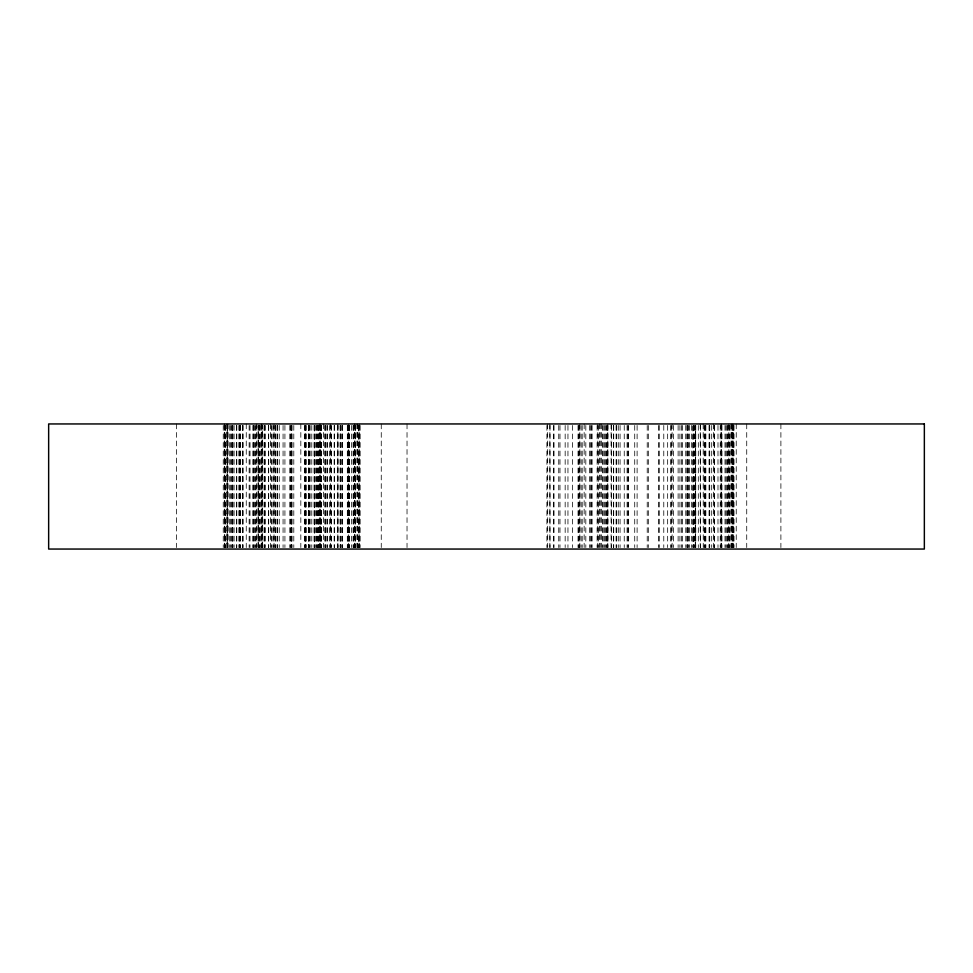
<?xml version="1.0" encoding="UTF-8"?>
<svg xmlns="http://www.w3.org/2000/svg" width="973" height="973" viewBox="0 0 973 973"><rect width="100%" height="100%" fill="white"/><g stroke="black" fill="none" stroke-linecap="round" stroke-linejoin="round"><path stroke-width="0.73" stroke-dasharray="4.87 3.65" d="M780.893 423.948L780.893 547.544M746.729 423.948L746.729 547.544M736.245 423.948L736.245 547.544M734.019 425.456L734.019 547.544M733.387 425.456L733.387 547.544M733.253 423.948L733.253 547.544M733.022 425.456L733.022 547.544M732.73 423.948L732.73 547.544M732.718 425.456L732.62 547.544M732.292 423.948L732.292 547.544M731.927 425.456L731.927 547.544M731.489 423.948L731.489 547.544M731.064 423.948L731.064 547.544M730.018 425.456L730.018 547.544M729.397 425.456L729.397 547.544M728.838 423.948L728.777 547.544M728.412 425.456L728.412 547.544M727.597 425.456L727.597 547.544M727.05 425.456L727.05 547.544M726.004 425.456L726.004 547.544M725.007 425.456L725.007 547.544M721.966 425.456L721.966 547.544M721.625 425.456L721.625 547.544M721.37 423.948L721.37 547.544M720.932 423.948L720.944 547.544M720.227 425.456L720.227 547.544M717.989 425.456L717.989 547.544M714.583 425.456L714.583 547.544M714.243 425.456L714.243 547.544M713.489 423.948L713.489 547.544M711.701 425.456L711.701 547.544M709.718 425.456L709.718 547.544M709.597 425.456L709.597 547.544M709.062 425.456L709.062 547.544M705.851 425.456L705.851 547.544M705.218 425.456L705.218 547.544M704.926 425.456L704.926 547.544M704.172 425.456L704.172 547.544M703.187 423.948L703.248 547.544M700.475 425.456L700.475 547.544M700.232 423.948L700.232 547.544M698.31 425.456L698.31 547.544M695.78 425.456L695.78 547.544M695.44 547.544L695.44 425.456L695.281 547.544M695.05 425.456L695.05 547.544M694.673 425.456L694.673 547.544M693.688 425.456L693.688 547.544M693.396 425.456L693.396 547.544M693.007 425.456L693.007 547.544L692.946 423.948M691.341 425.456L691.341 547.544M689.553 425.456L689.553 547.544M688.629 425.456L688.629 547.544M687.765 425.456L687.765 547.544M687.522 425.456L687.522 547.544M686.902 425.456L686.902 547.544M685.746 425.456L685.795 547.544M682.632 425.456L682.632 547.544M681.538 425.456L681.538 547.544M679.92 425.456L679.92 547.544M678.12 425.456L678.12 547.544M673.584 425.456L673.584 547.544M672.1 423.948L672.1 547.544M671.358 425.456L671.358 547.544M670.433 425.456L670.433 547.544M667.66 425.456L667.66 547.544M663.781 425.456L663.781 547.544M659.28 425.456L659.28 547.544M658.636 425.456L658.636 547.544M648.322 425.456L648.322 547.544M647.215 425.456L647.215 547.544M637.108 425.456L637.108 547.544M634.724 425.456L634.724 547.544M628.315 425.456L628.315 547.544M627.95 425.456L627.95 547.544M627.086 425.456L627.086 547.544M624.24 425.456L624.24 547.544M620.081 425.456L620.081 547.544M618.281 425.456L618.281 547.544M616.687 425.456L616.687 547.544M616.104 425.456L616.104 547.544M613.708 425.456L613.708 547.544M613.452 425.456L613.452 547.544M611.543 425.456L611.543 547.544M611.105 423.948L611.105 547.544M607.967 425.456L607.967 547.544M607.772 423.948L607.772 547.544M607.347 425.456L607.347 547.544M606.909 425.456L606.909 547.544M606.811 425.456L606.811 547.544M605.376 425.456L605.376 547.544M604.391 425.456L604.391 547.544M603.211 425.456L603.211 547.544M602.53 425.456L602.53 547.544M601.545 423.948L601.545 547.544M600.073 423.948L600.073 547.544M599.818 423.948L599.818 547.544M598.468 425.456L598.468 547.544M597.787 423.948L597.787 547.544M597.106 425.456L597.106 547.544M592.107 425.456L592.107 547.544M591.56 425.456L591.56 547.544M590.453 425.456L590.453 547.544M589.504 425.456L589.504 547.544M585.819 425.456L585.819 547.544M584.153 423.948L584.153 547.544M582.182 425.456L582.182 547.544M581.015 425.456L581.015 547.544M579.811 423.948L579.811 547.544M579.312 425.456L579.312 547.544M578.363 425.456L578.363 547.544M578.047 425.456L578.047 547.544M572.598 425.456L572.598 547.544M567.952 425.456L567.952 547.544M565.167 425.456L565.167 547.544M559.986 425.456L559.986 547.544M558.745 425.456L558.745 547.544M554.026 425.456L554.026 547.544M553.564 425.456L553.564 547.544M549.988 425.456L549.988 547.544M549.867 423.948L549.867 547.544M547.641 423.948L547.677 547.544M546.911 425.456L546.911 547.544M407.03 423.948L407.03 547.544M381.258 423.948L381.258 547.544M360.156 425.456L360.156 547.544M359.378 423.948L359.438 547.544M358.976 425.456L359.001 547.544L358.903 423.948M358.709 425.456L358.648 547.544M358.028 423.948L358.028 547.544M357.2 423.948L357.2 547.544M357.03 423.948L357.03 547.544M355.534 425.456L355.534 547.544M355.376 425.456L355.413 547.544M355.133 423.948L355.109 547.544M354.61 423.948L354.61 547.544M354.452 423.948L354.367 547.544M354.123 425.456L354.123 547.544M353.71 425.456L353.71 547.544M353.114 425.456L353.114 547.544M351.654 425.456L351.654 547.544M349.477 425.456L349.477 547.544M349.307 425.456L349.234 547.544M348.857 425.456L348.857 547.544M348.687 425.456L348.687 547.544M348.322 423.948L348.322 547.544M348.079 425.456L348.079 547.544M347.641 425.456L347.702 547.544M347.325 425.456L347.325 547.544M342.472 425.456L342.472 547.544M342.289 425.456L342.289 547.544M341.17 425.456L341.17 547.544M340.732 425.456L340.732 547.544M340.501 425.456L340.501 547.544M340.051 425.456L340.051 547.544M338.081 425.456L338.081 547.544M337.838 423.948L337.838 547.544M337.339 425.456L337.339 547.544M334.566 425.456L334.566 547.544M334.14 425.456L334.14 547.544M331.586 425.456L331.586 547.544M330.929 425.456L330.929 547.544M330.358 423.948L330.358 547.544M329.409 425.456L329.409 547.544M327.621 425.456L327.621 547.544M326.977 425.456L326.977 547.544M325.748 425.456L325.748 547.544M325.517 425.456L325.517 547.544M324.678 425.456L324.787 547.544M323.51 423.948L323.51 547.544M321.491 425.456L321.491 547.544M321.066 425.456L321.066 547.544M320.92 425.456L320.92 547.544M320.81 425.456L320.81 547.544M320.445 423.948L320.445 547.544M320.299 425.456L320.299 547.544M319.424 423.948L319.424 547.544M319.241 425.456L319.241 547.544M319.12 425.456L319.12 547.544M318.67 425.456L318.67 547.544M318.293 425.456L318.293 547.544M318.037 425.456L318.037 547.544M317.575 425.456L317.575 547.544M316.821 425.456L316.833 547.544M316.201 425.456L316.201 547.544M315.143 425.456L315.143 547.544M314.534 425.456L314.534 547.544L314.401 425.456M314.024 425.456L314.024 547.544M311.786 425.456L311.786 547.544M310.083 425.456L310.083 547.544M309.669 425.456L309.669 547.544M308.855 425.456L308.855 547.544M308.575 425.456L308.575 547.544M308.38 425.456L308.38 547.544M306.045 425.456L306.081 547.544M305.887 425.456L305.887 547.544M305.656 425.456L305.656 547.544M305.595 425.456L305.595 547.544M304.987 425.456L304.987 547.544M304.549 425.456L304.549 547.544M300.827 423.948L300.827 547.544M293.797 425.456L293.797 547.544M292.07 425.456L292.07 547.544M291.462 425.456L291.462 547.544M291.328 425.456L291.328 547.544M291.146 425.456L291.146 547.544M290.343 425.456L290.343 547.544M289.796 425.456L289.796 547.544M284.919 425.456L284.919 547.544M283.07 425.456L283.07 547.544M279.251 425.456L279.251 547.544M277.646 425.456L277.646 547.544M277.524 425.456L277.524 547.544M276.004 425.456L276.004 547.544M275.602 425.456L275.602 547.544M274.97 425.456L274.97 547.544M274.033 423.948L274.033 547.544M273.705 425.456L273.705 547.544M272.087 425.456L272.087 547.544M271.272 425.456L271.272 547.544M270.494 423.948L270.494 547.544M268.694 425.456L268.694 547.544M268.39 425.456L268.39 547.544M265.288 425.456L265.288 547.544M264.692 425.456L264.692 547.544M264.583 425.456L264.583 547.544M262.953 425.456L262.953 547.544M261.98 423.948L261.968 547.544M261.53 425.456L261.53 547.544M261.238 423.948L261.238 547.544M260.132 425.456L260.132 547.544M259.815 425.456L259.815 547.544M259.013 425.456L259.013 547.544M258.769 425.456L258.769 547.544M256.921 425.456L256.921 547.544M256.422 423.948L256.422 547.544M255.473 425.456L255.473 547.544M254.853 425.456L254.853 547.544M253.892 425.456L253.892 547.544M253.649 425.456L253.649 547.544M252.883 425.456L252.725 547.544M250.025 425.456L249.976 547.544M249.137 425.456L249.137 547.544M246.254 423.948L246.254 547.544M243.177 425.456L243.177 547.544M242.654 425.456L242.654 547.544M242.545 425.456L242.545 547.544M240.453 425.456L240.453 547.544M240.088 425.456L240.088 547.544M239.699 425.456L239.699 547.544M239.285 425.456L239.285 547.544M238.908 425.456L238.908 547.544M236.804 425.456L236.804 547.544M236.548 425.456L236.548 547.544M234.104 425.456L234.104 547.544M232.924 425.456L232.924 547.544M232.267 425.456L232.267 547.544M232.097 425.456L232.206 547.544M231.817 425.456L231.817 547.544M230.589 425.456L230.589 547.544M229.287 425.456L229.287 547.544M228.047 423.948L228.071 547.544M227.548 425.456L227.548 547.544M227.317 547.544L227.196 423.948L227.123 547.544M226.21 423.948L226.21 547.544M225.395 425.456L225.395 547.544M225.079 425.456L225.079 547.544M224.763 425.456L224.763 547.544M224.447 423.948L224.459 547.544M224.228 423.948L224.325 547.544M223.243 425.456L223.243 547.544M176.381 423.948L176.381 547.544M262.236 547.544L262.236 425.456L262.224 547.544M258.186 547.544L258.186 425.456L258.173 547.544"/><path stroke-width="1.46" d="M924.35 423.948L48.65 423.948L48.65 549.052L924.35 549.052L924.35 423.948"/></g></svg>
